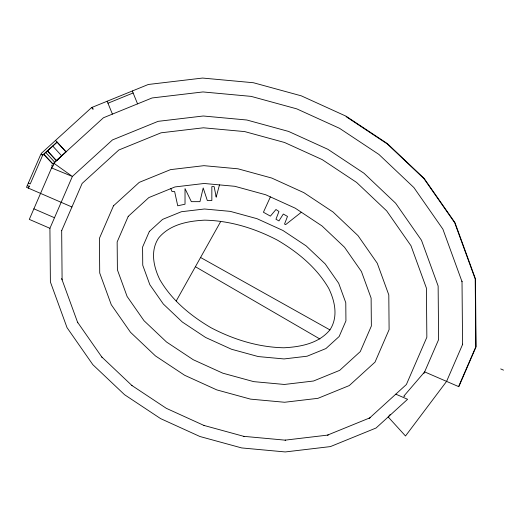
<?xml version="1.0" encoding="UTF-8"?>
<svg xmlns="http://www.w3.org/2000/svg" width="530" height="530" viewBox="0 0 530 530"><rect width="100%" height="100%" fill="white"/><g stroke="black" fill="none" stroke-linecap="round" stroke-linejoin="round"><path stroke-width="0.79" d="M170.826 188.627L172.011 191.542L174.628 191.542L177.729 205.792L185.023 204.209L185.023 188.627L191.343 201.658L199.969 201.658L203.195 187.971L207.316 200.519L211.841 200.519L211.841 186.613L214.133 186.613L216.2 197.021L219.486 184.89M28.415 188.15L29.388 185.904M45.679 152.375L54.709 162.24L56.418 160.676L47.389 150.811L42.665 155.23L30.243 183.923L28.328 183.095M52.483 165.864L29.309 219.387L49.919 228.304L50.39 281.947L67.038 327.666L92.869 364.706L124.576 394.724L160.617 418.62L199.929 436.508L241.66 447.929L285.246 451.944L330.422 446.591L376.048 428.015L407.596 399.282L395.784 394.168M49.919 228.304L72.365 176.45L112.466 139.927L158.099 121.343L203.268 115.997L246.861 120.012L288.592 131.433L327.904 149.314L363.944 173.217L395.645 203.228L421.476 240.275L438.131 285.988L438.601 339.631L423.987 373.392M61.672 230.689L82.137 183.426L118.826 150.003L161.054 132.811L203.427 127.796L244.754 131.599L284.59 142.504L322.194 159.609L356.61 182.433L386.708 210.927L410.975 245.728L426.411 288.108L426.849 337.252L406.384 384.515L369.112 418.462M329.925 329.892C338.365 317.106 335.026 301.371 328.766 288.439C316.755 267.67 297.946 252.234 277.515 240.203C254.95 228.39 230.219 220.685 204.626 220.155C187.905 221.036 169.805 224.415 158.589 238.043C150.149 250.836 153.495 266.57 159.755 279.502C171.76 300.265 190.568 315.708 211.006 327.732C233.571 339.551 258.296 347.249 283.894 347.779C300.616 346.898 318.715 343.519 329.925 329.892L200.572 257.481M462.71 344.156L446.591 381.388L405.503 435.991L388.179 416.971L390.206 414.467M458.596 386.589L475.794 346.865L475.205 279.019L454.714 222.779L423.947 178.65L387.35 144.008L346.143 116.68L346.335 116.381M270.399 196.895L263.423 212.238L270.399 216.134L275.958 209.509L278.952 211.49L275.958 219.241L278.952 220.917L283.311 214.047L287.492 216.412L284.537 224.038L285.61 224.634L301.345 212.238M176.232 300.967L220.639 221.633M47.389 150.811L56.418 160.676L66.051 151.825L57.074 142.106L42.665 155.23L40.75 154.402L26.5 187.315L71.934 206.985M57.074 142.106L52.781 146.088L61.692 155.873L52.947 164.015L43.698 154.276L52.92 164.002L53.894 163.101L53.616 165.141L51.582 167.937L72.365 176.45L54.345 163.578M56.418 160.676L57.916 159.239M404.887 396.314L403.727 396.255L424.636 371.888L458.821 386.688L476.066 346.858L475.47 278.919L454.952 222.613L424.152 178.431L387.311 143.557L346.077 116.209L301.292 95.844L253.439 82.74L202.559 78.056L148.294 84.482L91.591 107.57L41.121 153.541L42.665 155.23M47.528 150.878L52.781 146.088M56.458 160.57L103.443 117.766L152.07 97.964L202.957 91.942L251.147 96.38L296.754 108.862L339.544 128.326L378.89 154.422L413.87 187.54L442.888 229.152L462.021 281.668M107.974 103.224L133.129 92.975M327.441 435.137L370.51 417.6M285.094 440.145L328.335 435.024M243.76 436.336L285.577 440.192M203.931 425.431L244.303 436.488M500.711 368.92L503.5 370.132M27.262 185.56L29.176 186.388M33.887 208.813L54.491 217.737M204.163 425.537L166.321 408.325L131.745 385.396M195.398 266.716L319.915 339.014M101.813 357.015L132.043 385.628M91.591 107.57L93.128 109.266L92.319 107.279M55.531 140.417L65.985 151.885M77.546 322.207L102.144 357.492M51.695 165.141L52.45 166.738M132.321 90.988L137.568 103.873M107.166 101.23L112.406 114.116M61.626 278.522L77.758 322.796M462.014 281.165L462.571 344.732M61.672 230.285L62.103 279.827M216.2 195.477L216.2 197.021M113.493 205.826L99.415 238.334L99.719 273.016L111.26 304.69L130.512 332.303L155.442 355.908L184.645 375.273L216.79 389.894L250.518 399.13L284.603 402.263L317.98 398.315L349.277 385.568L375.028 362.116L389.106 329.6L388.801 294.918L377.261 263.244L358.008 235.638L333.078 212.033L303.869 192.662L271.731 178.047L238.003 168.812L203.917 165.671L170.541 169.627L139.244 182.366L113.493 205.826M128.227 216.353L117.156 241.932L117.402 269.816L127.107 296.462L144.001 320.69L166.506 341.996L193.264 359.738L222.832 373.186L253.691 381.633L284.371 384.462L313.515 381.01L339.684 370.357L360.287 351.582L371.364 326.01L371.119 298.118L361.414 271.479L344.52 247.252L322.015 225.946L295.256 208.197L265.689 194.755L234.83 186.302L204.149 183.479L174.999 186.931L148.837 197.584L128.227 216.353M149.354 231.444L142.583 247.079L142.742 265.232L149.818 284.663L163.333 304.041L182.36 322.055L205.607 337.471L231.491 349.243L258.243 356.564L284.04 358.942L307.128 356.206L325.93 348.555L339.167 336.497L345.938 320.855L345.779 302.703L338.697 283.278L325.188 263.9L306.154 245.887L282.914 230.464L257.03 218.698L230.278 211.371L204.481 208.999L181.393 211.728L162.591 219.387L149.354 231.444"/></g></svg>
